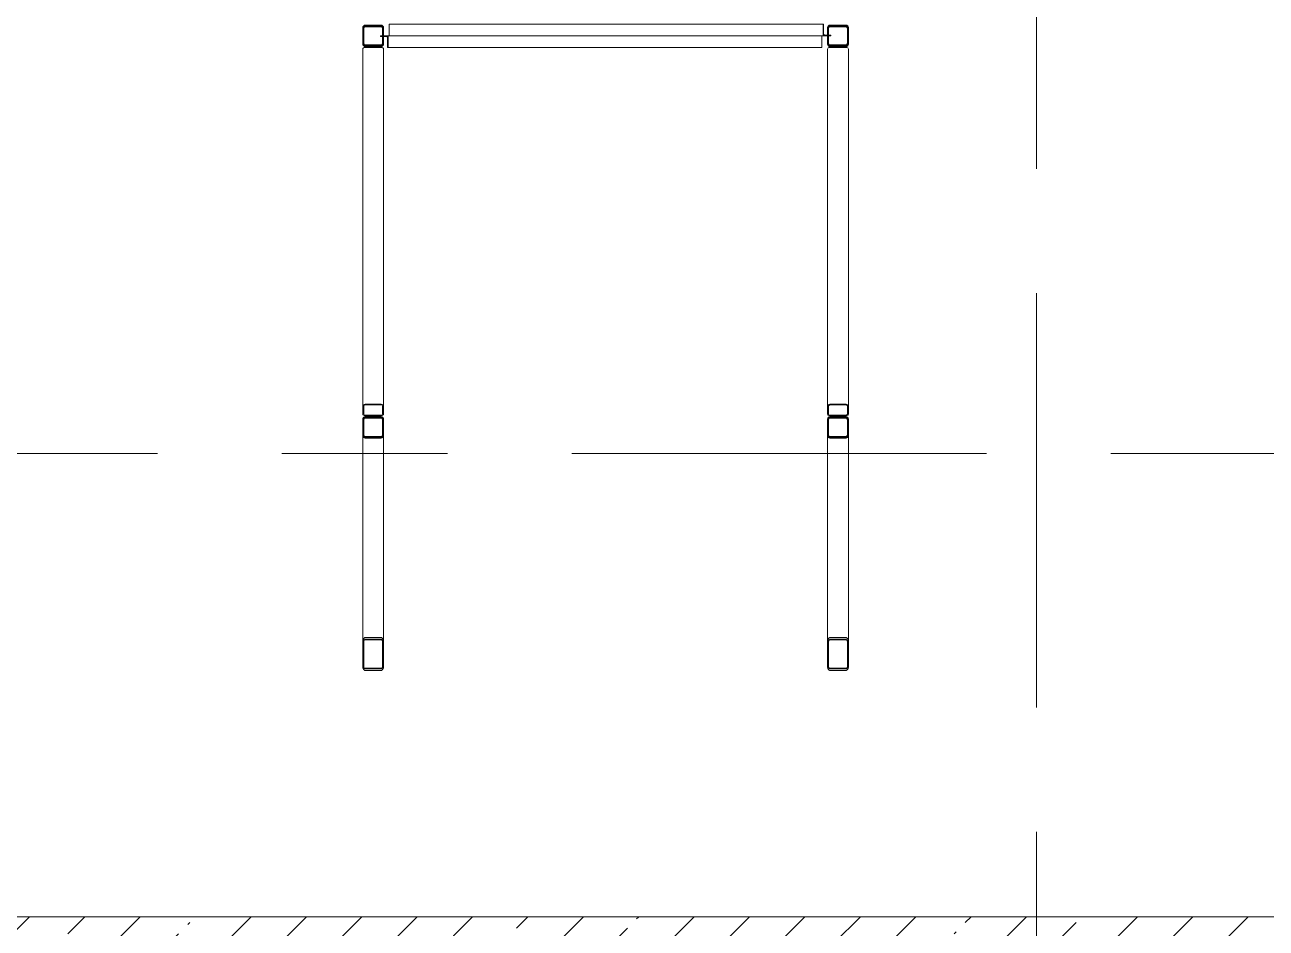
# Model space of a CAD drawing. Header units: millimetres. Extents: x 48966 to 155647, y -43515 to 26217.
# Drawn here: x 115184 to 124691, y -13420 to -6499 of the extents above; entities that cross this region are included whole.
import ezdxf

# ---------------------------------------------------------------- set-up
doc = ezdxf.new("R2010")
doc.units = ezdxf.units.MM
doc.linetypes.add('Осевые', pattern=[6350, 1270, -952.5, 3175, -952.5])
for name, color, linetype, lineweight in [('Каркас несущий', 7, 'Continuous', 9), ('Каркас несущий-1', 7, 'Continuous', 25), ('Оси-2', 7, 'Осевые', 9), ('Перекрытия', 7, 'Continuous', 9), ('Стены-1', 7, 'Continuous', 18), ('Штриховка разреза-1', 7, 'Continuous', 9)]:
    doc.layers.add(name, color=color, linetype=linetype, lineweight=lineweight)
pattern_1 = [(45, (0, 0), (-424.264, 424.264), [600, -100, 20, -100]), (45, (0, 424), (-424.264, 424.264), [])]

# ---------------------------------------------------------------- blocks, each defined once
blk = doc.blocks.new('Профили стальные гнутые замкнутые сварные квадратные ГОСТ  30245-2003 - 160x120x8-513629-План 5-го этажа на отм_ _12_600')
at = {"layer": 'Каркас несущий'}
for p, q in [((110651.6, -6684.7), (110651.6, -9418.9)), ((110669.6, -6671.4), (110793.6, -6671.4)), ((110811.6, -9418.9), (110811.6, -6684.7)), ((110793.6, -9405.5), (110669.6, -9405.5)), ((110669.6, -9411.5), (110793.6, -9411.5)), ((110651.6, -9418.9), (110651.6, -9481)), ((110659.6, -9481), (110659.6, -9418.9)), ((110793.6, -9488.4), (110669.6, -9488.4)), ((110669.6, -9494.3), (110793.6, -9494.3)), ((110803.6, -9418.9), (110803.6, -9481)), ((110811.6, -9481), (110811.6, -9418.9))]:
    blk.add_line(p, q, dxfattribs=at)
for centre, major_axis, start_param, end_param in [((110669.6, -6684.7), (18, 0), 1.570796, 3.141593), ((110793.6, -6684.7), (18, 0), 0, 1.570796), ((110669.6, -9418.9), (18, 0), 1.570796, 3.141593), ((110669.6, -9418.9), (10, 0), 1.570796, 3.141593), ((110793.6, -9418.9), (18, 0), 0, 1.570796), ((110793.6, -9418.9), (10, 0), 0, 1.570796), ((110669.6, -9481), (18, 0), 3.141593, 4.712389), ((110669.6, -9481), (10, 0), 3.141593, 4.712389), ((110793.6, -9481), (18, 0), 4.712389, 6.283185), ((110793.6, -9481), (10, 0), 4.712389, 6.283185)]:
    blk.add_ellipse(centre, major_axis=major_axis, ratio=0.73994, start_param=start_param, end_param=end_param, dxfattribs=at)
blk = doc.blocks.new('Уголки стальные горячекатанные равнополочные ГОСТ 8509-93 - L90x6-525304-План 5-го этажа на отм_ _12_600')
at = {"layer": 'Каркас несущий'}
for p, q in [((117975.1, 2217.1), (117975.1, 2307.1)), ((121297.3, 2307.1), (117975.1, 2307.1)), ((121299.1, 2307.1), (121297.3, 2307.1)), ((121297.3, 2307.1), (121297.3, 2217.1)), ((121301.2, 2233.1), (121301.2, 2303.8)), ((117975.1, 2217.1), (121297.3, 2217.1)), ((121297.3, 2217.1), (121356.1, 2217.1)), ((121354, 2223.1), (121307.8, 2223.1)), ((121356.1, 2217.1), (121356.1, 2219.8))]:
    blk.add_line(p, q, dxfattribs=at)
for centre, major_axis, start_param, end_param in [((121299.1, 2303.8), (0, 3.3), 4.712389, 6.283185), ((121307.8, 2233.1), (0, 10), 1.570796, 3.141593), ((121354, 2219.8), (0, 3.3), 4.712389, 6.283185)]:
    blk.add_ellipse(centre, major_axis=major_axis, ratio=0.653675, start_param=start_param, end_param=end_param, dxfattribs=at)
blk = doc.blocks.new('Уголки стальные горячекатанные равнополочные ГОСТ 8509-93 - L90x6-525309-План 5-го этажа на отм_ _12_600')
at = {"layer": 'Каркас несущий'}
for p, q in [((117966, 2217.1), (117907.1, 2217.1)), ((117907.1, 2217.1), (117907.1, 2214.4)), ((117909.3, 2211.1), (117955.5, 2211.1)), ((117962, 2201.1), (117962, 2130.4)), ((117966, 2127.1), (117966, 2217.1)), ((117966, 2217.1), (121288.2, 2217.1)), ((121288.2, 2217.1), (121288.2, 2127.1)), ((117964.2, 2127.1), (117966, 2127.1)), ((117966, 2127.1), (121288.2, 2127.1))]:
    blk.add_line(p, q, dxfattribs=at)
for centre, major_axis, start_param, end_param in [((117909.3, 2214.4), (0, 3.3), 1.570796, 3.141593), ((117955.5, 2201.1), (0, 10), 4.712389, 6.283185), ((117964.2, 2130.4), (0, 3.3), 1.570796, 3.141593)]:
    blk.add_ellipse(centre, major_axis=major_axis, ratio=0.653675, start_param=start_param, end_param=end_param, dxfattribs=at)

msp = doc.modelspace()

# ---------------------------------------------------------------- hatches: boundary and pattern name
at = {"layer": 'Штриховка разреза-1'}
h = msp.add_hatch(dxfattribs=at)
h.set_pattern_fill('FP_2', color=256, style=0, pattern_type=2)
h.set_pattern_definition(pattern_1)
h.paths.add_polyline_path([(128781.6, -13632.9), (128781.6, -13332.9), (122381.6, -13332.9), (122381.6, -13632.9), (128217.5, -13632.9)], flags=0)
h.paths.add_polyline_path([(120881.6, -13632.9), (120881.6, -13332.9), (110481.6, -13332.9), (110481.6, -13632.9), (120401.3, -13632.9)], flags=0)
h = msp.add_hatch(dxfattribs=at)
h.set_pattern_fill('FP_2', color=256, style=0, pattern_type=2)
h.set_pattern_definition(pattern_1)
h.paths.add_polyline_path([(122381.6, -13632.9), (122381.6, -13332.9), (120881.6, -13332.9), (120881.6, -13632.9), (121554, -13632.9)], flags=0)

# ---------------------------------------------------------------- linework, layer by layer
at = {"layer": 'Каркас несущий'}
for p, q in [((117780.6, -9505.3), (117789.6, -9502.9)), ((117789.6, -9502.9), (117913.6, -9502.9)), ((117913.6, -9502.9), (117922.6, -9505.3)), ((121340.6, -9505.3), (121349.6, -9502.9)), ((121349.6, -9502.9), (121473.6, -9502.9)), ((121473.6, -9502.9), (121482.6, -9505.3)), ((117771.6, -9520.9), (117774, -9511.9)), ((117771.6, -9644.9), (117771.6, -9520.9)), ((117779.6, -9520.9), (117779.6, -9644.9)), ((117913.6, -9510.9), (117789.6, -9510.9)), ((117923.6, -9644.9), (117923.6, -9520.9)), ((117929.2, -9511.9), (117931.6, -9520.9)), ((117931.6, -9520.9), (117931.6, -9644.9)), ((121331.6, -9520.9), (121334, -9511.9)), ((121331.6, -9644.9), (121331.6, -9520.9)), ((121339.6, -9520.9), (121339.6, -9644.9)), ((121473.6, -9510.9), (121349.6, -9510.9)), ((121483.6, -9644.9), (121483.6, -9520.9)), ((121489.2, -9511.9), (121491.6, -9520.9)), ((121491.6, -9520.9), (121491.6, -9644.9)), ((117771.6, -9644.9), (117771.6, -11224.2)), ((117789.6, -9662.9), (117780.6, -9660.5)), ((117789.6, -9654.9), (117913.6, -9654.9)), ((117913.6, -9662.9), (117789.6, -9662.9)), ((117922.6, -9660.5), (117913.6, -9662.9)), ((117931.6, -11224.2), (117931.6, -9644.9)), ((121331.6, -9644.9), (121331.6, -11224.2)), ((121349.6, -9662.9), (121340.6, -9660.5)), ((121349.6, -9654.9), (121473.6, -9654.9)), ((121473.6, -9662.9), (121349.6, -9662.9)), ((121482.6, -9660.5), (121473.6, -9662.9)), ((121491.6, -11224.2), (121491.6, -9644.9))]:
    msp.add_line(p, q, dxfattribs=at)
at = {"layer": 'Каркас несущий', "flags": 128}
for points in [[(117774.8, -9655), (117774, -9653.9), (117771.6, -9644.9)], [(117931.6, -9644.9), (117929.2, -9653.9), (117928.5, -9655)], [(121334.8, -9655), (121334, -9653.9), (121331.6, -9644.9)], [(121491.6, -9644.9), (121489.2, -9653.9), (121488.5, -9655)]]:
    msp.add_lwpolyline(points, dxfattribs=at)
at = {"layer": 'Каркас несущий-1'}
for p, q in [((117771.6, -6520.9), (117771.6, -6644.9)), ((117779.6, -6644.9), (117779.6, -6520.9)), ((117913.6, -6502.9), (117789.6, -6502.9)), ((117789.6, -6510.9), (117913.6, -6510.9)), ((117923.6, -6520.9), (117923.6, -6582.9)), ((117931.6, -6582.9), (117931.6, -6520.9)), ((121331.6, -6520.9), (121331.6, -6576.9)), ((121339.6, -6576.9), (121339.6, -6520.9)), ((121473.6, -6502.9), (121349.6, -6502.9)), ((121349.6, -6510.9), (121473.6, -6510.9)), ((121483.6, -6520.9), (121483.6, -6644.9)), ((121491.6, -6644.9), (121491.6, -6520.9)), ((117913.6, -6654.9), (117789.6, -6654.9)), ((117923.6, -6588.9), (117923.6, -6644.9)), ((117931.6, -6644.9), (117931.6, -6588.9)), ((121331.6, -6582.9), (121331.6, -6644.9)), ((121339.6, -6644.9), (121339.6, -6582.9)), ((121473.6, -6654.9), (121349.6, -6654.9)), ((117789.6, -6662.9), (117913.6, -6662.9)), ((121349.6, -6662.9), (121473.6, -6662.9)), ((117913.6, -9502.9), (117789.6, -9502.9)), ((121473.6, -9502.9), (121349.6, -9502.9)), ((117771.6, -9520.9), (117771.6, -9644.9)), ((117779.6, -9644.9), (117779.6, -9520.9)), ((117789.6, -9510.9), (117913.6, -9510.9)), ((117923.6, -9520.9), (117923.6, -9644.9)), ((117931.6, -9644.9), (117931.6, -9520.9)), ((121331.6, -9520.9), (121331.6, -9644.9)), ((121339.6, -9644.9), (121339.6, -9520.9)), ((121349.6, -9510.9), (121473.6, -9510.9)), ((121483.6, -9520.9), (121483.6, -9644.9)), ((121491.6, -9644.9), (121491.6, -9520.9)), ((117913.6, -9654.9), (117789.6, -9654.9)), ((117789.6, -9662.9), (117913.6, -9662.9)), ((121473.6, -9654.9), (121349.6, -9654.9)), ((121349.6, -9662.9), (121473.6, -9662.9)), ((117913.6, -11196.3), (117789.6, -11196.3)), ((117789.6, -11208.7), (117913.6, -11208.7)), ((121473.6, -11196.3), (121349.6, -11196.3)), ((121349.6, -11208.7), (121473.6, -11208.7)), ((117771.6, -11224.2), (117771.6, -11416.1)), ((117779.6, -11416.1), (117779.6, -11224.2)), ((117923.6, -11224.2), (117923.6, -11416.1)), ((117931.6, -11416.1), (117931.6, -11224.2)), ((121331.6, -11224.2), (121331.6, -11416.1)), ((121339.6, -11416.1), (121339.6, -11224.2)), ((121483.6, -11224.2), (121483.6, -11416.1)), ((121491.6, -11416.1), (121491.6, -11224.2)), ((117913.6, -11431.6), (117789.6, -11431.6)), ((117789.6, -11444), (117913.6, -11444)), ((121473.6, -11431.6), (121349.6, -11431.6)), ((121349.6, -11444), (121473.6, -11444))]:
    msp.add_line(p, q, dxfattribs=at)
at = {"layer": 'Каркас несущий-1', "flags": 128}
for points in [[(117789.6, -11196.3), (117786.1, -11196.8), (117782.7, -11198.4), (117779.6, -11201), (117776.9, -11204.5), (117774.7, -11208.7), (117773, -11213.5), (117772, -11218.7), (117771.6, -11224.2)], [(117779.6, -11224.2), (117779.8, -11221.1), (117780.4, -11218.2), (117781.3, -11215.6), (117782.6, -11213.2), (117784.1, -11211.3), (117785.8, -11209.9), (117787.7, -11209), (117789.6, -11208.7)], [(117931.6, -11224.2), (117931.3, -11218.7), (117930.3, -11213.5), (117928.6, -11208.7), (117926.4, -11204.5), (117923.6, -11201), (117920.5, -11198.4), (117917.1, -11196.8), (117913.6, -11196.3)], [(117913.6, -11208.7), (117915.6, -11209), (117917.5, -11209.9), (117919.2, -11211.3), (117920.7, -11213.2), (117921.9, -11215.6), (117922.9, -11218.2), (117923.4, -11221.1), (117923.6, -11224.2)], [(121349.6, -11196.3), (121346.1, -11196.8), (121342.7, -11198.4), (121339.6, -11201), (121336.9, -11204.5), (121334.7, -11208.7), (121333, -11213.5), (121332, -11218.7), (121331.6, -11224.2)], [(121339.6, -11224.2), (121339.8, -11221.1), (121340.4, -11218.2), (121341.3, -11215.6), (121342.6, -11213.2), (121344.1, -11211.3), (121345.8, -11209.9), (121347.7, -11209), (121349.6, -11208.7)], [(121491.6, -11224.2), (121491.3, -11218.7), (121490.3, -11213.5), (121488.6, -11208.7), (121486.4, -11204.5), (121483.6, -11201), (121480.5, -11198.4), (121477.1, -11196.8), (121473.6, -11196.3)], [(121473.6, -11208.7), (121475.6, -11209), (121477.5, -11209.9), (121479.2, -11211.3), (121480.7, -11213.2), (121481.9, -11215.6), (121482.9, -11218.2), (121483.4, -11221.1), (121483.6, -11224.2)], [(117771.6, -11416.1), (117772, -11421.6), (117773, -11426.8), (117774.7, -11431.6), (117776.9, -11435.8), (117779.6, -11439.3), (117782.7, -11441.9), (117786.1, -11443.5), (117789.6, -11444)], [(117789.6, -11431.6), (117787.7, -11431.3), (117785.8, -11430.4), (117784.1, -11429), (117782.6, -11427.1), (117781.3, -11424.7), (117780.4, -11422.1), (117779.8, -11419.2), (117779.6, -11416.1)], [(117923.6, -11416.1), (117923.4, -11419.2), (117922.9, -11422.1), (117921.9, -11424.7), (117920.7, -11427.1), (117919.2, -11429), (117917.5, -11430.4), (117915.6, -11431.3), (117913.6, -11431.6)], [(117913.6, -11444), (117917.1, -11443.5), (117920.5, -11441.9), (117923.6, -11439.3), (117926.4, -11435.8), (117928.6, -11431.6), (117930.3, -11426.8), (117931.3, -11421.6), (117931.6, -11416.1)], [(121331.6, -11416.1), (121332, -11421.6), (121333, -11426.8), (121334.7, -11431.6), (121336.9, -11435.8), (121339.6, -11439.3), (121342.7, -11441.9), (121346.1, -11443.5), (121349.6, -11444)], [(121349.6, -11431.6), (121347.7, -11431.3), (121345.8, -11430.4), (121344.1, -11429), (121342.6, -11427.1), (121341.3, -11424.7), (121340.4, -11422.1), (121339.8, -11419.2), (121339.6, -11416.1)], [(121483.6, -11416.1), (121483.4, -11419.2), (121482.9, -11422.1), (121481.9, -11424.7), (121480.7, -11427.1), (121479.2, -11429), (121477.5, -11430.4), (121475.6, -11431.3), (121473.6, -11431.6)], [(121473.6, -11444), (121477.1, -11443.5), (121480.5, -11441.9), (121483.6, -11439.3), (121486.4, -11435.8), (121488.6, -11431.6), (121490.3, -11426.8), (121491.3, -11421.6), (121491.6, -11416.1)]]:
    msp.add_lwpolyline(points, dxfattribs=at)
at = {"layer": 'Каркас несущий-1'}
for centre, radius, start, end in [((117789.6, -6520.9), 18, 90, 180), ((117789.6, -6520.9), 10, 90, 180), ((117913.6, -6520.9), 18, 0, 90), ((117913.6, -6520.9), 10, 0, 90), ((121349.6, -6520.9), 18, 90, 180), ((121349.6, -6520.9), 10, 90, 180), ((121473.6, -6520.9), 18, 0, 90), ((121473.6, -6520.9), 10, 0, 90), ((117789.6, -6644.9), 18, 180, 270), ((117789.6, -6644.9), 10, 180, 270), ((117913.6, -6644.9), 10, 270, 0), ((117913.6, -6644.9), 18, 270, 0), ((121349.6, -6644.9), 18, 180, 270), ((121349.6, -6644.9), 10, 180, 270), ((121473.6, -6644.9), 10, 270, 0), ((121473.6, -6644.9), 18, 270, 0), ((117789.6, -9520.9), 18, 90, 180), ((117913.6, -9520.9), 18, 0, 90), ((121349.6, -9520.9), 18, 90, 180), ((121473.6, -9520.9), 18, 0, 90), ((117789.6, -9520.9), 10, 90, 180), ((117913.6, -9520.9), 10, 0, 90), ((121349.6, -9520.9), 10, 90, 180), ((121473.6, -9520.9), 10, 0, 90), ((117789.6, -9644.9), 18, 180, 270), ((117789.6, -9644.9), 10, 180, 270), ((117913.6, -9644.9), 10, 270, 0), ((117913.6, -9644.9), 18, 270, 0), ((121349.6, -9644.9), 18, 180, 270), ((121349.6, -9644.9), 10, 180, 270), ((121473.6, -9644.9), 10, 270, 0), ((121473.6, -9644.9), 18, 270, 0)]:
    msp.add_arc(centre, radius, start, end, dxfattribs=at)
at = {"layer": 'Оси-2'}
for p, q in [((122931.6, 25417.1), (122931.6, -41737.8)), ((150171.6, -9782.9), (50565.6, -9782.9))]:
    msp.add_line(p, q, dxfattribs=at)
at = {"layer": 'Перекрытия'}
msp.add_line((128781.3, -13332.9), (110481.6, -13332.9), dxfattribs=at)
at = {"layer": 'Стены-1'}
for p, q in [((120881.6, -13332.9), (110481.6, -13332.9)), ((122381.6, -13332.9), (120881.6, -13332.9)), ((128781.6, -13332.9), (122381.6, -13332.9))]:
    msp.add_line(p, q, dxfattribs=at)

# ---------------------------------------------------------------- block references
at = {"layer": 'Каркас несущий'}
for name, p in [('Уголки стальные горячекатанные равнополочные ГОСТ 8509-93 - L90x6-525304-План 5-го этажа на отм_ _12_600', (0, -8800)), ('Уголки стальные горячекатанные равнополочные ГОСТ 8509-93 - L90x6-525309-План 5-го этажа на отм_ _12_600', (0, -8800)), ('Профили стальные гнутые замкнутые сварные квадратные ГОСТ  30245-2003 - 160x120x8-513629-План 5-го этажа на отм_ _12_600', (7120, 0)), ('Профили стальные гнутые замкнутые сварные квадратные ГОСТ  30245-2003 - 160x120x8-513629-План 5-го этажа на отм_ _12_600', (10680, 0))]:
    msp.add_blockref(name, p, dxfattribs=at)

doc.saveas('drawing.dxf')
